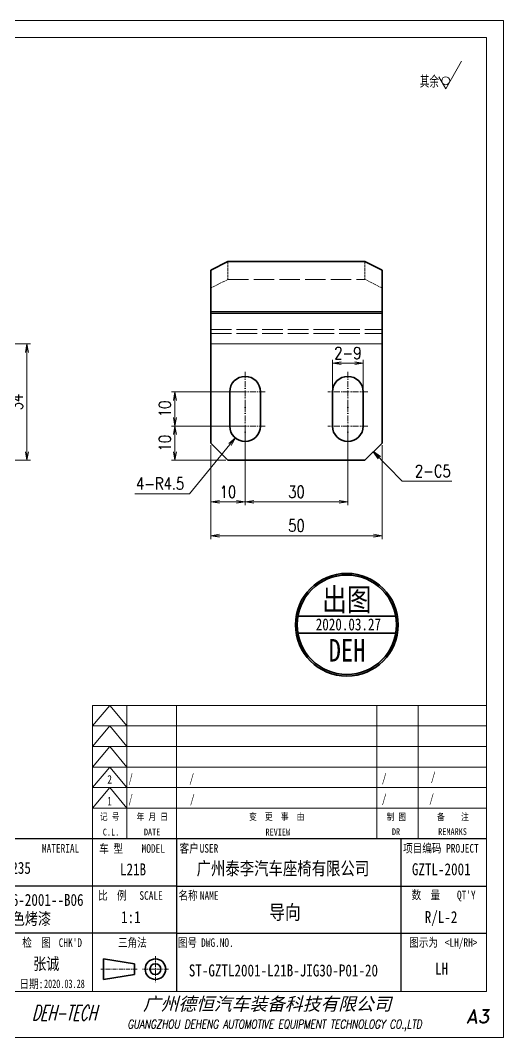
# Model space of a CAD drawing. Header units: millimetres. Extents: x 1333 to 44424, y -42879 to -1037.
# Drawn here: x 43389.5 to 43530.6, y -2148.1 to -1851.1 of the extents above; entities that cross this region are included whole.
import ezdxf
from ezdxf.enums import TextEntityAlignment as Align

# ---------------------------------------------------------------- set-up
doc = ezdxf.new("R2010")
doc.units = ezdxf.units.MM
doc.header["$LTSCALE"] = 0.5
for name, pattern in [('AM_ISO02W050x2', [3.75, 3, -0.75]), ('AM_ISO08W050x2', [9, 6, -0.75, 1.5, -0.75]), ('CENTER', [2, 1.25, -0.25, 0.25, -0.25]), ('DASHDOT', [18.5, 12, -3, 0.5, -3]), ('DASHED', [15, 12, -3]), ('DOT2', [0.125, 0, -0.125])]:
    doc.linetypes.add(name, pattern=pattern)
for name, color, linetype, lineweight in [('中心线', 2, 'AM_ISO08W050x2', 18), ('印章专用-出图', 1, 'Continuous', 80), ('图框', 7, 'Continuous', 18), ('标注线', 3, 'Continuous', 18), ('粗实线', 7, 'Continuous', 35), ('虚线', 1, 'AM_ISO02W050x2', 18)]:
    doc.layers.add(name, color=color, linetype=linetype, lineweight=lineweight)
for name, color, linetype in [('图\\M+19E79\\M+195B6\\M+18E9A', 7, 'Continuous'), ('图号', 7, 'Continuous'), ('图名', 7, 'Continuous'), ('数量', 7, 'Continuous'), ('材质', 7, 'Continuous'), ('表面处理', 7, 'Continuous'), ('车型', 7, 'Continuous')]:
    doc.layers.add(name, color=color, linetype=linetype)
doc.layers.add('打印-禁用', color=7, linetype='Continuous', lineweight=15, plot=False)
doc.styles.add('DIM', font='romans.shx', dxfattribs={"width": 0.8, "bigfont": 'bigfont.shx'})
doc.styles.add('STYLE1', font='')
doc.styles.add('国标', font='simfang.ttf', dxfattribs={"width": 0.8})
doc.styles.add('机械长仿宋', font='gbenor.shx', dxfattribs={"height": 1, "bigfont": 'gbcbig.shx'})
doc.styles.add('标题\\M+18E9A', font='romand.shx', dxfattribs={"oblique": 10, "bigfont": 'bigfont.shx'})
doc.styles.get('STYLE1').set_extended_font_data('SimSun')
doc.dimstyles.new('DEH 1-1', dxfattribs={"dimtxt": 3.5, "dimasz": 2.5, "dimexe": 1, "dimexo": 0.625, "dimgap": 1.2, "dimtad": 1, "dimtoh": 1, "dimdsep": 46, "dimtxsty": 'DIM', "dimblk": 'OPEN', "dimcen": 0, "dimclrd": 8, "dimclre": 8, "dimclrt": 2, "dimazin": 2, "dimtfac": 0.5, "dimtmove": 0, "dimatfit": 3, "dimldrblk": 'OPEN', "dimfxl": 0, "dimtolj": 2, "dimlwd": 18, "dimlwe": 18, "dimarcsym": 0})
doc.dimstyles.new('DEH 1-1$0', dxfattribs={"dimtxt": 3.5, "dimasz": 2.5, "dimexe": 1, "dimexo": 0.625, "dimgap": 1.2, "dimtad": 1, "dimzin": 9, "dimdsep": 46, "dimtxsty": 'DIM', "dimblk": 'OPEN', "dimcen": 0, "dimclrd": 8, "dimclre": 8, "dimclrt": 2, "dimazin": 2, "dimtfac": 0.5, "dimtmove": 0, "dimatfit": 3, "dimldrblk": 'OPEN', "dimfxl": 0, "dimtolj": 2, "dimlwd": 18, "dimlwe": 18, "dimarcsym": 0})
doc.dimstyles.new('DEH 1-1$4', dxfattribs={"dimtxt": 3.5, "dimasz": 2.5, "dimexe": 1, "dimexo": 0.625, "dimgap": 1.2, "dimtad": 1, "dimtoh": 1, "dimdsep": 46, "dimtxsty": 'DIM', "dimblk": 'OPEN', "dimcen": 0, "dimclrd": 8, "dimclre": 8, "dimclrt": 2, "dimazin": 2, "dimtfac": 0.5, "dimtofl": 0, "dimtmove": 0, "dimatfit": 3, "dimldrblk": 'OPEN', "dimfxl": 0, "dimtolj": 2, "dimlwd": 18, "dimlwe": 18, "dimarcsym": 0})

# ---------------------------------------------------------------- blocks, each defined once
blk = doc.blocks.new('GZDEH零件A3图框V01版')
at = {"layer": '中心线', "color": 1, "linetype": 'CENTER', "lineweight": 5, "ltscale": 2}
for p, q in [((3175.82, -1822.66), (3175.82, -1830.26)), ((3170.49, -1826.46), (3159.89, -1826.46)), ((3179.62, -1826.46), (3172.02, -1826.46))]:
    blk.add_line(p, q, dxfattribs=at)
at = {"layer": '图\\M+19E79\\M+195B6\\M+18E9A', "color": 7}
blk.add_line((3272.49, -1788.46), (3092.49, -1788.46), dxfattribs=at)
at = {"layer": '图\\M+19E79\\M+195B6\\M+18E9A', "color": 9}
for p, q in [((3272.49, -1788.46), (3092.49, -1788.46)), ((3181.99, -1788.46), (3181.99, -1832.96)), ((3247.49, -1788.46), (3247.49, -1832.96)), ((3181.99, -1802.21), (3092.49, -1802.21)), ((3181.99, -1802.21), (3272.49, -1802.21)), ((3181.99, -1815.96), (3092.49, -1815.96)), ((3181.99, -1815.96), (3272.49, -1815.96))]:
    blk.add_line(p, q, dxfattribs=at)
at = {"layer": '图框', "linetype": 'Continuous'}
for p, q in [((3272.49, -1554.46), (2882.49, -1554.46)), ((3272.49, -1832.96), (3272.49, -1554.46)), ((3157.49, -1749.46), (3272.49, -1749.46)), ((3157.49, -1832.96), (3157.49, -1749.46)), ((2882.49, -1832.96), (3272.49, -1832.96))]:
    blk.add_line(p, q, dxfattribs=at)
at = {"layer": '图框', "color": 9}
for p, q in [((3157.49, -1755.46), (3162.49, -1749.46)), ((3162.49, -1749.46), (3167.49, -1755.46)), ((3167.49, -1788.46), (3167.49, -1749.46)), ((3240.49, -1788.46), (3240.49, -1749.46)), ((3252.49, -1749.46), (3252.49, -1788.46)), ((3157.49, -1755.46), (3272.49, -1755.46)), ((3157.49, -1761.46), (3162.49, -1755.46)), ((3162.49, -1755.46), (3167.49, -1761.46)), ((3157.49, -1761.46), (3272.49, -1761.46)), ((3157.49, -1767.46), (3162.49, -1761.46)), ((3162.49, -1761.46), (3167.49, -1767.46)), ((3157.49, -1767.46), (3272.49, -1767.46)), ((3157.49, -1773.46), (3162.49, -1767.46)), ((3162.49, -1767.46), (3167.49, -1773.46)), ((3157.49, -1773.46), (3272.49, -1773.46)), ((3157.49, -1779.46), (3162.49, -1773.46)), ((3162.49, -1773.46), (3167.49, -1779.46)), ((3157.49, -1779.46), (3272.49, -1779.46))]:
    blk.add_line(p, q, dxfattribs=at)
at = {"layer": '图框', "color": 9, "linetype": 'Continuous'}
blk.add_line((3181.99, -1749.46), (3181.99, -1832.96), dxfattribs=at)
at = {"layer": '图框', "color": 2, "linetype": 'ByBlock', "lineweight": 35}
for p, q in [((3169.69, -1824.86), (3160.69, -1823.46)), ((3160.69, -1829.46), (3160.69, -1823.46)), ((3169.69, -1824.86), (3169.69, -1828.06)), ((3169.69, -1828.06), (3160.69, -1829.46))]:
    blk.add_line(p, q, dxfattribs=at)
for radius in [3, 1.6]:
    blk.add_circle((3175.82, -1826.46), radius, dxfattribs=at)
at = {"layer": '打印-禁用', "linetype": 'Continuous'}
for p, q in [((3277.49, -1549.46), (2857.49, -1549.46)), ((3277.49, -1846.46), (3277.49, -1549.46)), ((2857.49, -1846.46), (3277.49, -1846.46))]:
    blk.add_line(p, q, dxfattribs=at)
at = {"layer": '图\\M+19E79\\M+195B6\\M+18E9A', "color": 9, "style": '国标', "width": 0.8}
for s, p in [('MATERIAL', (3148.14, -1792.46)), ('客户', (3185.68, -1792.46)), ('USER', (3191.46, -1792.46)), ('检  图', (3141.11, -1819.96)), ('日期:', (3139.62, -1832))]:
    blk.add_text(s, height=2.5, dxfattribs=at).set_placement(p, align=Align.CENTER)
for s, p in [('车 型', (3162.87, -1791.2)), ('MODEL', (3175.2, -1791.24))]:
    blk.add_text(s, height=2.5, dxfattribs=at).set_placement(p, align=Align.MIDDLE)
for s, p in [('项目编码 PROJECT', (3248.13, -1792.43)), ('比  例\u3000', (3159.1, -1806.21)), ('SCALE', (3171.15, -1806.21)), ('名称\u3000', (3182.54, -1806.21)), ('NAME', (3188.8, -1806.21)), ('数  量', (3250.61, -1806.05)), ("QT'Y ", (3263.86, -1806.05)), ("CHK'D", (3147.58, -1819.96)), ('三角法', (3164.9, -1819.96)), ('图号', (3182.36, -1819.96)), ('DWG.NO.', (3189.16, -1819.96)), ('图示为', (3249.94, -1819.93)), ('<LH/RH>', (3260.31, -1819.93))]:
    blk.add_text(s, height=2.5, dxfattribs=at).set_placement(p)
at = {"layer": '图\\M+19E79\\M+195B6\\M+18E9A', "color": 7, "lineweight": -3, "style": 'STYLE1', "oblique": 15}
blk.add_text('广州德恒汽车装备科技有限公司', height=3.8, dxfattribs=at).set_placement((3172.16, -1838.51))
at = {"layer": '图\\M+19E79\\M+195B6\\M+18E9A', "color": 7, "style": '标题\\M+18E9A'}
for s, height, oblique, width, p in [('DEH-TECH', 4.4, 15, 0.6, (3149.16, -1839.21)), ('GUANGZHOU DEHENG AUTOMOTIVE EQUIPMENT TECHNOLOGY CO.,LTD ', 2.5, 10, 0.75, (3211.26, -1842.9))]:
    blk.add_text(s, height=height, dxfattribs=dict(at, oblique=oblique, width=width)).set_placement(p, align=Align.MIDDLE)
at = {"layer": '图\\M+19E79\\M+195B6\\M+18E9A', "color": 7, "style": '标题\\M+18E9A', "oblique": 10}
blk.add_text('A3', height=4, dxfattribs=at).set_placement((3269.91, -1840.2), align=Align.MIDDLE)
at = {"layer": '图框', "color": 9, "style": '国标', "width": 0.8}
for s, p in [('记 号', (3162.47, -1782.94)), ('年 月 日', (3174.9, -1782.98)), ('变  更  事  由', (3211.24, -1782.93)), ('C.L.', (3162.86, -1787.45)), ('DATE', (3174.85, -1787.42)), ('REVIEW', (3211.55, -1787.45))]:
    blk.add_text(s, height=2, dxfattribs=at).set_placement(p, align=Align.CENTER)
for s, p in [('制 图', (3246.15, -1781.95)), ('备    注', (3262.68, -1781.92)), ('DR', (3246.06, -1786.34)), ('REMARKS', (3262.57, -1786.32))]:
    blk.add_text(s, height=2, dxfattribs=at).set_placement(p, align=Align.MIDDLE)
blk = doc.blocks.new('DEH A3')
at = {"layer": '图框'}
blk.add_blockref('GZDEH零件A3图框V01版', (-2857.49, 1846.46), dxfattribs=at)
blk = doc.blocks.new('FINISHER_NON')
at = {"layer": '标注线'}
for p, q in [((0, 0), (4.62, 8)), ((-2.02, 3.5), (0, 0))]:
    blk.add_line(p, q, dxfattribs=at)
blk.add_circle((0, 2.33), 1.17, dxfattribs=at)
blk = doc.blocks.new('其余不去材料')
at = {"layer": '标注线'}
blk.add_blockref('FINISHER_NON', (0, 0), dxfattribs=at)
at = {"layer": '标注线', "color": 7, "linetype": 'DOT2', "style": '机械长仿宋'}
blk.add_text('其余', height=3.5, dxfattribs=at).set_placement((-7.56, 0.3))
blk = doc.blocks.new('_Open')
at = {"color": 0, "linetype": 'ByBlock', "lineweight": -2}
for p, q in [((-1, 0.17), (0, 0)), ((-1, -0.17), (0, 0)), ((0, 0), (-1, 0))]:
    blk.add_line(p, q, dxfattribs=at)
blk = doc.blocks.new('*D56')
at = {"layer": 'Defpoints', "color": 0, "transparency": 16777216}
for p in [(43455.1, -1969.5), (43445.1, -1974.5), (43445.1, -1991.64)]:
    blk.add_point(p, dxfattribs=at)
at = {"layer": '标注线', "color": 8, "lineweight": 18, "transparency": 16777216}
for p, q in [((43455.1, -1970.13), (43455.1, -1992.64)), ((43445.1, -1975.13), (43445.1, -1992.64)), ((43452.6, -1991.64), (43447.6, -1991.64))]:
    blk.add_line(p, q, dxfattribs=at)
at = {"layer": '标注线', "color": 8, "lineweight": 18, "transparency": 16777216, "xscale": 2.5, "yscale": 2.5, "zscale": 2.5, "rotation": 180}
blk.add_blockref('_Open', (43445.1, -1991.64), dxfattribs=at)
at = {"layer": '标注线', "color": 8, "lineweight": 18, "transparency": 16777216, "xscale": 2.5, "yscale": 2.5, "zscale": 2.5}
blk.add_blockref('_Open', (43455.1, -1991.64), dxfattribs=at)
at = {"layer": '标注线', "color": 2, "transparency": 16777216, "insert": (43450.1, -1988.69), "char_height": 3.5, "attachment_point": 5, "style": 'DIM'}
blk.add_mtext('\\A2;10', dxfattribs=at)
blk = doc.blocks.new('*D57')
at = {"layer": 'Defpoints', "color": 0, "transparency": 16777216}
for p in [(43455.1, -1969.5), (43485.1, -1969.5), (43485.1, -1991.64)]:
    blk.add_point(p, dxfattribs=at)
at = {"layer": '标注线', "color": 8, "lineweight": 18, "transparency": 16777216}
for p, q in [((43455.1, -1970.13), (43455.1, -1992.64)), ((43485.1, -1970.13), (43485.1, -1992.64)), ((43457.6, -1991.64), (43482.6, -1991.64))]:
    blk.add_line(p, q, dxfattribs=at)
at = {"layer": '标注线', "color": 8, "lineweight": 18, "transparency": 16777216, "xscale": 2.5, "yscale": 2.5, "zscale": 2.5, "rotation": 180}
blk.add_blockref('_Open', (43455.1, -1991.64), dxfattribs=at)
at = {"layer": '标注线', "color": 8, "lineweight": 18, "transparency": 16777216, "xscale": 2.5, "yscale": 2.5, "zscale": 2.5}
blk.add_blockref('_Open', (43485.1, -1991.64), dxfattribs=at)
at = {"layer": '标注线', "color": 2, "transparency": 16777216, "insert": (43470.1, -1988.69), "char_height": 3.5, "attachment_point": 5, "style": 'DIM'}
blk.add_mtext('\\A2;30', dxfattribs=at)
blk = doc.blocks.new('*D58')
at = {"layer": 'Defpoints', "color": 0, "transparency": 16777216}
for p in [(43445.1, -1974.5), (43495.1, -1974.5), (43495.1, -2001.52)]:
    blk.add_point(p, dxfattribs=at)
at = {"layer": '标注线', "color": 8, "lineweight": 18, "transparency": 16777216}
for p, q in [((43445.1, -1975.13), (43445.1, -2002.52)), ((43495.1, -1975.13), (43495.1, -2002.52)), ((43447.6, -2001.52), (43492.6, -2001.52))]:
    blk.add_line(p, q, dxfattribs=at)
at = {"layer": '标注线', "color": 8, "lineweight": 18, "transparency": 16777216, "xscale": 2.5, "yscale": 2.5, "zscale": 2.5, "rotation": 180}
blk.add_blockref('_Open', (43445.1, -2001.52), dxfattribs=at)
at = {"layer": '标注线', "color": 8, "lineweight": 18, "transparency": 16777216, "xscale": 2.5, "yscale": 2.5, "zscale": 2.5}
blk.add_blockref('_Open', (43495.1, -2001.52), dxfattribs=at)
at = {"layer": '标注线', "color": 2, "transparency": 16777216, "insert": (43470.1, -1998.57), "char_height": 3.5, "attachment_point": 5, "style": 'DIM'}
blk.add_mtext('\\A2;50', dxfattribs=at)
blk = doc.blocks.new('*D59')
at = {"layer": 'Defpoints', "color": 0, "transparency": 16777216}
for p in [(43455.1, -1969.5), (43434.6, -1979.5), (43450.1, -1979.5)]:
    blk.add_point(p, dxfattribs=at)
at = {"layer": '标注线', "color": 8, "lineweight": 18, "transparency": 16777216}
for p, q in [((43454.48, -1969.5), (43433.6, -1969.5)), ((43434.6, -1972), (43434.6, -1977)), ((43449.48, -1979.5), (43433.6, -1979.5))]:
    blk.add_line(p, q, dxfattribs=at)
at = {"layer": '标注线', "color": 8, "lineweight": 18, "transparency": 16777216, "xscale": 2.5, "yscale": 2.5, "zscale": 2.5}
for p, rotation in [((43434.6, -1969.5), 90), ((43434.6, -1979.5), 270)]:
    blk.add_blockref('_Open', p, dxfattribs=dict(at, rotation=rotation))
at = {"layer": '标注线', "color": 2, "transparency": 16777216, "insert": (43431.65, -1974.5), "char_height": 3.5, "attachment_point": 5, "rotation": 90, "style": 'DIM'}
blk.add_mtext('\\A2;10', dxfattribs=at)
blk = doc.blocks.new('*D60')
at = {"layer": 'Defpoints', "color": 0, "transparency": 16777216}
for p in [(43434.6, -1959.5), (43455.1, -1959.5), (43455.1, -1969.5)]:
    blk.add_point(p, dxfattribs=at)
at = {"layer": '标注线', "color": 8, "lineweight": 18, "transparency": 16777216}
for p, q in [((43454.48, -1959.5), (43433.6, -1959.5)), ((43434.6, -1967), (43434.6, -1962)), ((43454.48, -1969.5), (43433.6, -1969.5))]:
    blk.add_line(p, q, dxfattribs=at)
at = {"layer": '标注线', "color": 8, "lineweight": 18, "transparency": 16777216, "xscale": 2.5, "yscale": 2.5, "zscale": 2.5}
for p, rotation in [((43434.6, -1959.5), 90), ((43434.6, -1969.5), 270)]:
    blk.add_blockref('_Open', p, dxfattribs=dict(at, rotation=rotation))
at = {"layer": '标注线', "color": 2, "transparency": 16777216, "insert": (43431.65, -1964.5), "char_height": 3.5, "attachment_point": 5, "rotation": 90, "style": 'DIM'}
blk.add_mtext('\\A2;10', dxfattribs=at)
blk = doc.blocks.new('*D61')
at = {"layer": 'Defpoints', "color": 0, "transparency": 16777216}
for p in [(43489.6, -1951.14), (43480.6, -1959.5), (43489.6, -1959.5)]:
    blk.add_point(p, dxfattribs=at)
at = {"layer": '标注线', "color": 8, "lineweight": 18, "transparency": 16777216}
for p, q in [((43480.6, -1958.88), (43480.6, -1950.14)), ((43483.1, -1951.14), (43487.1, -1951.14)), ((43489.6, -1958.88), (43489.6, -1950.14))]:
    blk.add_line(p, q, dxfattribs=at)
at = {"layer": '标注线', "color": 8, "lineweight": 18, "transparency": 16777216, "xscale": 2.5, "yscale": 2.5, "zscale": 2.5, "rotation": 180}
blk.add_blockref('_Open', (43480.6, -1951.14), dxfattribs=at)
at = {"layer": '标注线', "color": 8, "lineweight": 18, "transparency": 16777216, "xscale": 2.5, "yscale": 2.5, "zscale": 2.5}
blk.add_blockref('_Open', (43489.6, -1951.14), dxfattribs=at)
at = {"layer": '标注线', "color": 2, "transparency": 16777216, "insert": (43485.1, -1948.19), "char_height": 3.5, "attachment_point": 5, "style": 'DIM'}
blk.add_mtext('\\A2;2-9', dxfattribs=at)
blk = doc.blocks.new('*D62')
at = {"layer": 'Defpoints', "color": 0, "transparency": 16777216}
for p in [(43455.1, -1969.5), (43452.25, -1972.98)]:
    blk.add_point(p, dxfattribs=at)
at = {"layer": '标注线', "color": 8, "lineweight": 18, "transparency": 16777216}
for p, q in [((43438.89, -1989.25), (43450.66, -1974.91)), ((43422.89, -1989.25), (43438.89, -1989.25))]:
    blk.add_line(p, q, dxfattribs=at)
at = {"layer": '标注线', "color": 8, "lineweight": 18, "transparency": 16777216, "xscale": 2.5, "yscale": 2.5, "zscale": 2.5, "rotation": 50.61477008969482}
blk.add_blockref('_Open', (43452.25, -1972.98), dxfattribs=at)
at = {"layer": '标注线', "color": 2, "transparency": 16777216, "insert": (43430.29, -1986.3), "char_height": 3.5, "attachment_point": 5, "style": 'DIM'}
blk.add_mtext('\\A2;4-R4.5', dxfattribs=at)
blk = doc.blocks.new('*D63')
at = {"layer": 'Defpoints', "color": 0, "transparency": 16777216}
for p in [(43379.07, -1945.5), (43379.07, -1979.5), (43391.41, -1979.5)]:
    blk.add_point(p, dxfattribs=at)
at = {"layer": '标注线', "color": 8, "lineweight": 18, "transparency": 16777216}
for p, q in [((43379.69, -1945.5), (43392.41, -1945.5)), ((43391.41, -1948), (43391.41, -1977)), ((43379.69, -1979.5), (43392.41, -1979.5))]:
    blk.add_line(p, q, dxfattribs=at)
at = {"layer": '标注线', "color": 8, "lineweight": 18, "transparency": 16777216, "xscale": 2.5, "yscale": 2.5, "zscale": 2.5}
for p, rotation in [((43391.41, -1945.5), 90), ((43391.41, -1979.5), 270)]:
    blk.add_blockref('_Open', p, dxfattribs=dict(at, rotation=rotation))
at = {"layer": '标注线', "color": 2, "transparency": 16777216, "insert": (43388.46, -1962.5), "char_height": 3.5, "attachment_point": 5, "rotation": 90, "style": 'DIM'}
blk.add_mtext('\\A2;34', dxfattribs=at)
blk = doc.blocks.new('出图章')
at = {"layer": '印章专用-出图'}
h = blk.add_hatch(color=256, dxfattribs=at)
h.paths.add_polyline_path([(-15, 0, 1), (15, 0, 1)])
h.paths.add_polyline_path([(14.5, 0, -1), (-14.5, 0, -1)], flags=16)
h.paths.add_polyline_path([(-7.31, -12.35), (7.41, -12.35), (7.41, -2.73), (-7.31, -2.73)], flags=8)
at = {"layer": '印章专用-出图', "lineweight": 35}
for p, q in [((-14.28, 2.5), (14.28, 2.5)), ((-14.28, -2.5), (14.28, -2.5))]:
    blk.add_line(p, q, dxfattribs=at)
for radius in [15, 14.5]:
    blk.add_circle((0, 0), radius, dxfattribs=at)
at = {"layer": '印章专用-出图', "color": 4, "style": '国标', "width": 0.8}
blk.add_text('DEH', height=6.562, dxfattribs=at).set_placement((0.05, -10.74), align=Align.CENTER)
at = {"layer": '印章专用-出图', "color": 3, "style": '国标', "width": 0.8}
blk.add_attdef('出图', text='', height=6.6, dxfattribs=at).set_placement((0, 7.35), align=Align.MIDDLE_CENTER)
at = {"layer": '印章专用-出图', "color": 2, "style": '国标', "width": 0.8}
blk.add_attdef('XXXX.XX.XX', text='', height=3.5, dxfattribs=at).set_placement((0.45, 0.1), align=Align.MIDDLE_CENTER)
blk = doc.blocks.new('YZ-CT')
at = {"layer": '印章专用-出图'}
blk.add_blockref('出图章', (0.63, 0), dxfattribs=at).add_auto_attribs({'出图': '出图', 'XXXX.XX.XX': '2020.03.27'})

msp = doc.modelspace()

# ---------------------------------------------------------------- linework, layer by layer
at = {"color": 7, "lineweight": 13}
for p, q in [((43445.101, -1936.101), (43495.101, -1936.101)), ((43445.101, -1945.503), (43495.101, -1945.503))]:
    msp.add_line(p, q, dxfattribs=at)
at = {"layer": '中心线', "linetype": 'DASHDOT', "lineweight": 13, "ltscale": 0.2925}
for p, q in [((43455.101, -1953.653), (43455.101, -1965.353)), ((43485.101, -1953.653), (43485.101, -1965.353)), ((43460.951, -1959.503), (43449.251, -1959.503)), ((43490.951, -1959.503), (43479.251, -1959.503)), ((43455.101, -1963.653), (43455.101, -1975.353)), ((43485.101, -1963.653), (43485.101, -1975.353)), ((43460.951, -1969.503), (43449.251, -1969.503)), ((43490.951, -1969.503), (43479.251, -1969.503))]:
    msp.add_line(p, q, dxfattribs=at)
at = {"layer": '粗实线', "lineweight": 35, "ltscale": 0.139754}
for p, q in [((43450.101, -1921.503), (43445.101, -1924.003)), ((43495.101, -1924.003), (43490.101, -1921.503))]:
    msp.add_line(p, q, dxfattribs=at)
at = {"layer": '粗实线', "lineweight": 35}
for p, q in [((43450.101, -1921.503), (43490.101, -1921.503)), ((43445.101, -1936.503), (43495.101, -1936.503)), ((43445.101, -1945.503), (43445.101, -1974.503)), ((43495.101, -1945.503), (43495.101, -1974.503)), ((43450.101, -1979.503), (43490.101, -1979.503))]:
    msp.add_line(p, q, dxfattribs=at)
at = {"layer": '粗实线', "lineweight": 35, "ltscale": 0.302452}
for p, q in [((43445.101, -1936.101), (43445.101, -1924.003)), ((43495.101, -1936.101), (43495.101, -1924.003))]:
    msp.add_line(p, q, dxfattribs=at)
at = {"layer": '粗实线', "lineweight": 35, "ltscale": 0.010048}
for p, q in [((43445.101, -1936.503), (43445.101, -1936.101)), ((43495.101, -1936.503), (43495.101, -1936.101))]:
    msp.add_line(p, q, dxfattribs=at)
at = {"layer": '粗实线', "lineweight": 35, "ltscale": 0.225}
for p, q in [((43445.101, -1945.503), (43445.101, -1936.503)), ((43495.101, -1945.503), (43495.101, -1936.503))]:
    msp.add_line(p, q, dxfattribs=at)
at = {"layer": '粗实线', "lineweight": 35, "ltscale": 0.25}
for p, q in [((43450.601, -1959.503), (43450.601, -1969.503)), ((43459.601, -1969.503), (43459.601, -1959.503)), ((43480.601, -1959.503), (43480.601, -1969.503)), ((43489.601, -1969.503), (43489.601, -1959.503))]:
    msp.add_line(p, q, dxfattribs=at)
at = {"layer": '粗实线', "lineweight": 35, "ltscale": 0.176777}
for p, q in [((43450.101, -1979.503), (43445.101, -1974.503)), ((43495.101, -1974.503), (43490.101, -1979.503))]:
    msp.add_line(p, q, dxfattribs=at)
at = {"layer": '粗实线', "lineweight": 35}
for centre, start, end in [((43455.101, -1959.503), 0, 180), ((43485.101, -1959.503), 0, 180), ((43455.101, -1969.503), 180, 0), ((43485.101, -1969.503), 180, 0)]:
    msp.add_arc(centre, 4.5, start, end, dxfattribs=at)
at = {"layer": '虚线', "linetype": 'DASHED', "lineweight": 13, "ltscale": 0.129904}
for p, q in [((43450.101, -1921.503), (43450.101, -1926.699)), ((43490.101, -1921.503), (43490.101, -1926.699))]:
    msp.add_line(p, q, dxfattribs=at)
at = {"layer": '虚线', "linetype": 'DASHED', "lineweight": 13, "ltscale": 0.139754}
for p, q in [((43450.101, -1926.699), (43445.101, -1929.199)), ((43495.101, -1929.199), (43490.101, -1926.699))]:
    msp.add_line(p, q, dxfattribs=at)
at = {"layer": '虚线', "linetype": 'DASHED', "lineweight": 13}
for p, q in [((43450.101, -1926.699), (43490.101, -1926.699)), ((43445.101, -1941.297), (43495.101, -1941.297)), ((43445.101, -1942.503), (43495.101, -1942.503)), ((43445.101, -1945.503), (43495.101, -1945.503))]:
    msp.add_line(p, q, dxfattribs=at)

# ---------------------------------------------------------------- block references
at = {"layer": '印章专用-出图'}
msp.add_blockref('YZ-CT', (43484.171, -2027.512), dxfattribs=at)
at = {"layer": '图框'}
msp.add_blockref('DEH A3', (43110.586, -2148.061), dxfattribs=at)
at = {"layer": '标注线'}
msp.add_blockref('其余不去材料', (43513.667, -1871.025), dxfattribs=at)

# ---------------------------------------------------------------- texts
at = {"layer": '图\\M+19E79\\M+195B6\\M+18E9A', "color": 3, "style": '国标'}
for s, height, width, p in [('2', 2.5, 0.8, (43414.864, -2073.905)), ('/', 2.5, 0.705904, (43421.096, -2073.589)), ('/', 2.5, 0.8, (43438.831, -2073.589)), ('/', 2.5, 0.8, (43495.036, -2073.49)), ('/', 2.5, 0.8, (43509.331, -2073.119)), ('1', 2.5, 0.8, (43414.853, -2080.265)), ('/', 2.5, 0.705904, (43421.096, -2079.589)), ('/', 2.5, 0.8, (43439.003, -2079.673)), ('/', 2.5, 0.8, (43495.036, -2079.49)), ('/', 2.5, 0.8, (43508.868, -2079.479)), ('广州泰李汽车座椅有限公司', 3.85, 0.8, (43440.931, -2100.58)), ('GZTL-2001', 3.5, 0.8, (43503.803, -2100.651)), ('1:1', 3.5, 0.8, (43418.887, -2114.628)), ('张诚', 3.5, 0.8, (43393.224, -2128.244)), ('2020.03.28', 2.5, 0.7, (43396.389, -2133.581))]:
    msp.add_text(s, height=height, dxfattribs=dict(at, width=width)).set_placement(p)
at = {"layer": '图\\M+19E79\\M+195B6\\M+18E9A', "color": 3, "style": '国标', "width": 0.8}
msp.add_text('LH', height=3.5, dxfattribs=at).set_placement((43512.458, -2129.644), align=Align.CENTER)
at = {"layer": '图号', "color": 3, "style": '国标', "width": 0.8}
msp.add_text('ST-GZTL2001-L21B-JIG30-P01-20', height=3.5, dxfattribs=at).set_placement((43438.666, -2130.187))
at = {"layer": '图名', "color": 3, "style": '国标', "width": 0.8}
msp.add_text('导向', height=4.2, dxfattribs=at).set_placement((43466.738, -2113.547), align=Align.CENTER)
at = {"layer": '数量', "color": 3, "style": '国标', "width": 0.8}
msp.add_text('R/L-2', height=3.5, dxfattribs=at).set_placement((43512.304, -2114.612), align=Align.CENTER)
at = {"layer": '材质', "color": 3, "style": '国标', "width": 0.8}
msp.add_text('Q235', height=3.5, dxfattribs=at).set_placement((43388.744, -2100.241), align=Align.CENTER)
at = {"layer": '标注线', "color": 2, "insert": (43504.69, -1984.389), "char_height": 3.5, "attachment_point": 7, "style": 'DIM'}
msp.add_mtext('\\A2;2-C5', dxfattribs=at)
at = {"layer": '表面处理', "color": 3, "style": '国标', "width": 0.8}
for s, p in [('GSB05-1426-2001--B06', (43388.886, -2109.593)), ('稚蓝色烤漆', (43388.886, -2115.069))]:
    msp.add_text(s, height=3.5, dxfattribs=at).set_placement(p, align=Align.CENTER)
at = {"layer": '车型', "color": 3, "style": '国标', "width": 0.8}
msp.add_text('L21B', height=3.5, dxfattribs=at).set_placement((43422.381, -2100.68), align=Align.CENTER)

# ---------------------------------------------------------------- dimensions: what is measured, and where the dimension line sits
at = {"layer": '标注线'}
for base, p1, p2, picture, middle in [((43391.409, -1979.503), (43379.065, -1945.503), (43379.065, -1979.503), '*D63', (43388.459, -1962.503)), ((43434.601, -1959.503), (43455.101, -1969.503), (43455.101, -1959.503), '*D60', (43431.651, -1964.503)), ((43434.601, -1979.503), (43455.101, -1969.503), (43450.101, -1979.503), '*D59', (43431.651, -1974.503))]:
    dim = msp.add_linear_dim(base=base, p1=p1, p2=p2, angle=90, dimstyle='DEH 1-1$0', dxfattribs=at)
    dim.commit()
    dim.dimension.update_dxf_attribs({"geometry": picture, "text_midpoint": middle})
dim = msp.add_linear_dim(base=(43489.601, -1951.139), p1=(43480.601, -1959.503), p2=(43489.601, -1959.503), text='2-<>', dimstyle='DEH 1-1$0', dxfattribs=at)
dim.commit()
dim.dimension.update_dxf_attribs({"geometry": '*D61', "text_midpoint": (43485.101, -1951.139), "dimtype": 160})
dim = msp.add_radius_dim(center=(43455.101, -1969.503), mpoint=(43452.246, -1972.981), text='4-<>', dimstyle='DEH 1-1$4', dxfattribs=at)
dim.commit()
dim.dimension.update_dxf_attribs({"geometry": '*D62', "text_midpoint": (43430.293, -1989.246), "dimtype": 164})
for base, p1, p2, picture, middle in [((43445.101, -1991.637), (43455.101, -1969.503), (43445.101, -1974.503), '*D56', (43450.101, -1988.687)), ((43485.101, -1991.637), (43455.101, -1969.503), (43485.101, -1969.503), '*D57', (43470.101, -1988.687)), ((43495.101, -2001.521), (43445.101, -1974.503), (43495.101, -1974.503), '*D58', (43470.101, -1998.571))]:
    dim = msp.add_linear_dim(base=base, p1=p1, p2=p2, dimstyle='DEH 1-1$0', dxfattribs=at)
    dim.commit()
    dim.dimension.update_dxf_attribs({"geometry": picture, "text_midpoint": middle})

# ---------------------------------------------------------------- leaders
at = {"layer": '标注线', "annotation_type": 0, "has_hookline": 1, "hookline_direction": 0, "text_width": 10.8}
msp.add_leader([(43492.601, -1977.003), (43500.99, -1985.589), (43503.49, -1985.589)], dimstyle='DEH 1-1', override={"dimgap": 1.2, "dimtad": 1}, dxfattribs=at)

doc.saveas('drawing.dxf')
